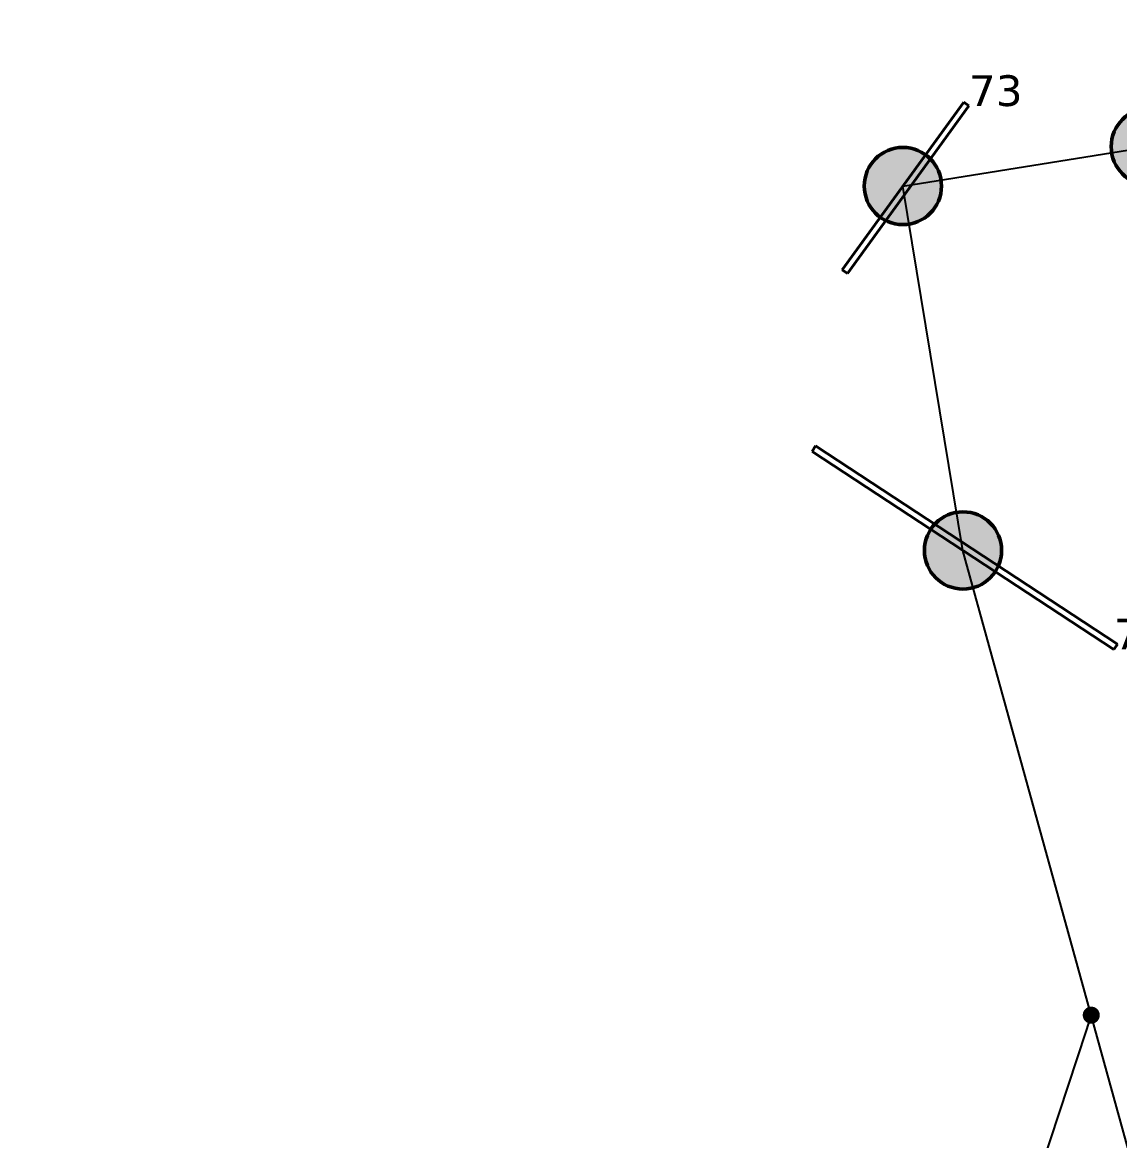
# Model space of a CAD drawing. Header units: millimetres. Extents: x -243740 to 150609, y -473655 to -165121.
# Drawn here: x 2650 to 9082, y -319092 to -312537 of the extents above; entities that cross this region are included whole.
import ezdxf
from ezdxf import colors
from ezdxf.entities.mleader import LeaderData, LeaderLine
from ezdxf.math import Vec2, Vec3

# ---------------------------------------------------------------- set-up
doc = ezdxf.new("R2010")
doc.units = ezdxf.units.MM
doc.layers.add('_Гр.ЩД-1C.10.4.I10.1', color=6, linetype='Continuous')
for name, color, linetype, lineweight in [('_освещение_dali', 3, 'Continuous', 50), ('DLX_LUM 17', 5, 'Continuous', 40), ('DLX_LUM 6', 5, 'Continuous', 40)]:
    doc.layers.add(name, color=color, linetype=linetype, lineweight=lineweight)
doc.styles.add('ISOCPEUR', font='isocpeur.ttf')
doc.styles.add('TableTextStyle', font='')
doc.styles.get('TableTextStyle').set_extended_font_data('VERDANA.TTF')
doc.linetypes.add('Truba', pattern='A,3e-05,[4,MSH_7,S=1,R=0,X=0,Y=0],-3.022072', length=3.022102)

# ---------------------------------------------------------------- blocks, each defined once
blk = doc.blocks.new('A$Caabd1818')
at = {"layer": 'DLX_LUM 17'}
for points in [[(3309.3, 82470.1, 0), (3330.2, 82501.9, 0)], [(3330.2, 82501.9, 0), (3309.3, 82470.1, 0)], [(3330.2, 82501.9, 0), (3309.3, 82470.1, 0)], [(3309.3, 82470.1, 0), (3330.2, 82501.9, 0)], [(5078.2, 81308.8, 0), (3309.3, 82470.1, 0)], [(3309.3, 82470.1, 0), (3309.3, 82470.1, 0)], [(3309.3, 82470.1, 0), (5078.2, 81308.8, 0)], [(3309.3, 82470.1, 0), (3309.3, 82470.1, 0)], [(3309.3, 82470.1, 0), (5078.2, 81308.8, 0)], [(5078.2, 81308.8, 0), (3309.3, 82470.1, 0)], [(3330.2, 82501.9, 0), (5099, 81340.5, 0)], [(5099, 81340.5, 0), (3330.2, 82501.9, 0)], [(3330.2, 82501.9, 0), (3330.2, 82501.9, 0)], [(3330.2, 82501.9, 0), (3330.2, 82501.9, 0)], [(5099, 81340.5, 0), (3330.2, 82501.9, 0)], [(3330.2, 82501.9, 0), (5099, 81340.5, 0)], [(5099, 81340.5, 0), (5078.2, 81308.8, 0)], [(5078.2, 81308.8, 0), (5099, 81340.5, 0)], [(5078.2, 81308.8, 0), (5099, 81340.5, 0)], [(5099, 81340.5, 0), (5078.2, 81308.8, 0)], [(5078.2, 81308.8, 0), (5078.2, 81308.8, 0)], [(5078.2, 81308.8, 0), (5078.2, 81308.8, 0)], [(5099, 81340.5, 0), (5099, 81340.5, 0)], [(5099, 81340.5, 0), (5099, 81340.5, 0)]]:
    blk.add_polyline3d(points, dxfattribs=at)
at = {"layer": 'DLX_LUM 6'}
for points in [[(3485.1, 83534, 0), (4197.9, 84516.7, 0)], [(4197.9, 84516.7, 0), (3485.1, 83534, 0)], [(4197.9, 84516.7, 0), (3485.1, 83534, 0)], [(3485.1, 83534, 0), (4197.9, 84516.7, 0)], [(4228.7, 84494.4, 0), (3515.9, 83511.7, 0)], [(3515.9, 83511.7, 0), (4228.7, 84494.4, 0)], [(3515.9, 83511.7, 0), (4228.7, 84494.4, 0)], [(4228.7, 84494.4, 0), (3515.9, 83511.7, 0)], [(4197.9, 84516.7, 0), (4197.9, 84516.7, 0)], [(4197.9, 84516.7, 0), (4228.7, 84494.4, 0)], [(4228.7, 84494.4, 0), (4197.9, 84516.7, 0)], [(4197.9, 84516.7, 0), (4197.9, 84516.7, 0)], [(4228.7, 84494.4, 0), (4197.9, 84516.7, 0)], [(4197.9, 84516.7, 0), (4228.7, 84494.4, 0)], [(4228.7, 84494.4, 0), (4228.7, 84494.4, 0)], [(4228.7, 84494.4, 0), (4228.7, 84494.4, 0)], [(3485.1, 83534, 0), (3485.1, 83534, 0)], [(3515.9, 83511.7, 0), (3485.1, 83534, 0)], [(3485.1, 83534, 0), (3485.1, 83534, 0)], [(3485.1, 83534, 0), (3515.9, 83511.7, 0)], [(3485.1, 83534, 0), (3515.9, 83511.7, 0)], [(3515.9, 83511.7, 0), (3485.1, 83534, 0)], [(3515.9, 83511.7, 0), (3515.9, 83511.7, 0)], [(3515.9, 83511.7, 0), (3515.9, 83511.7, 0)]]:
    blk.add_polyline3d(points, dxfattribs=at)
blk = doc.blocks.new('A$Cab2378fa')
at = {"lineweight": 25, "true_color": 0xfff5f5}
h = blk.add_hatch(color=7, dxfattribs=at)
h.dxf.hatch_style = 1
h.paths.add_polyline_path([(0, 0), (-141.6, -170.3, 0.174923), (3, -222.4, 0.197808), (162.3, -156.8)])
h.paths.add_polyline_path([(-163.2, 157.6), (0, 0), (147.8, 177.8, 0.175398), (3, 230.2, 0.209014)])
at = {"lineweight": 25}
h = blk.add_hatch(color=0, dxfattribs=at)
h.paths.add_polyline_path([(162.3, -156.8, 0.442338), (147.8, 177.8), (0, 0)])
h.paths.add_polyline_path([(-141.6, -170.3), (0, 0), (-163.2, 157.6, 0.430096)])
blk.add_circle((3, 3.9), 226.3)
blk = doc.blocks.new('_Dot')
at = {"color": 0, "linetype": 'ByBlock', "lineweight": -2}
blk.add_line((-0.5, 0), (-1, 0), dxfattribs=at)
at = {"color": 0, "linetype": 'ByBlock', "const_width": 0.5}
blk.add_lwpolyline([(-0.25, 0, 1), (0.25, 0, 1)], format="xyb", close=True, dxfattribs=at)

msp = doc.modelspace()

# ---------------------------------------------------------------- linework, layer by layer
at = {"layer": '_Гр.ЩД-1C.10.4.I10.1', "ltscale": 100}
msp.add_lwpolyline([(28523.4, -389381.8), (8163.4, -315632.4), (7811.2, -313496.5), (9258.5, -313265.8)], dxfattribs=at)

# ---------------------------------------------------------------- block references
at = {"layer": '_освещение_dali', "color": 5, "ltscale": 100}
for p in [(9255.6, -313269.7), (7808.2, -313500.4), (8160.5, -315636.3)]:
    msp.add_blockref('A$Cab2378fa', p, dxfattribs=at)
at = {"layer": 'Defpoints', "linetype": 'Truba', "ltscale": 100}
msp.add_blockref('A$Caabd1818', (3969.7, -397521.8), dxfattribs=at)

# ---------------------------------------------------------------- texts
at = {"layer": '_освещение_dali', "color": 103, "true_color": 0x69d485, "style": 'TableTextStyle'}
for s, p in [('73', (8198.4, -313027.4)), ('75', (9047.8, -316213))]:
    msp.add_text(s, height=180, dxfattribs=at).set_placement(p)

# ---------------------------------------------------------------- leaders
at = {"layer": '_Гр.ЩД-1C.10.4.I10.1', "ltscale": 100}
ml = msp.add_multileader_mtext('Standard', dxfattribs=at)
ml.set_content('Гр.ЩД-1C.10.4.I10.1', color=256, style='ISOCPEUR')
ml.set_leader_properties()
ml.set_arrow_properties(name='DOT')
ml.build(insert=Vec2(0, 0))
ml.multileader.update_dxf_attribs({"has_dogleg": 0, "text_left_attachment_type": 6, "text_right_attachment_type": 6, "arrow_head_size": 100})
ctx = ml.context
ctx.base_point, ctx.char_height, ctx.arrow_head_size, ctx.landing_gap_size, ctx.plane_origin = Vec3(5415.4, -319722.5), 250, 100, 200, Vec3(90083.6, -191951.9)
ctx.left_attachment, ctx.right_attachment = 6, 6
notes = []
notes.append((ctx, [(1, (1, 1, 0), (8473.4, -319722.5), (-1, 0), 8, [(1, [(8915.4, -318356.3)], 0, [])])]))
ctx.mtext.insert, ctx.mtext.width, ctx.mtext.flow_direction = Vec3(5615.4, -319397.5), 2425, 5
for ctx, leaders in notes:
    for number, flags, end, landing, length, lines in leaders:
        leader = LeaderData()
        leader.index, (leader.has_last_leader_line, leader.has_dogleg_vector, leader.attachment_direction) = number, flags
        leader.last_leader_point, leader.dogleg_vector, leader.dogleg_length = Vec3(end), Vec3(landing), length
        for number, points, colour, breaks in lines:
            line = LeaderLine()
            line.index, line.vertices, line.color, line.breaks = number, Vec3.list(points), colors.encode_raw_color(colour), breaks
            leader.lines.append(line)
        ctx.leaders.append(leader)

doc.saveas('drawing.dxf')
